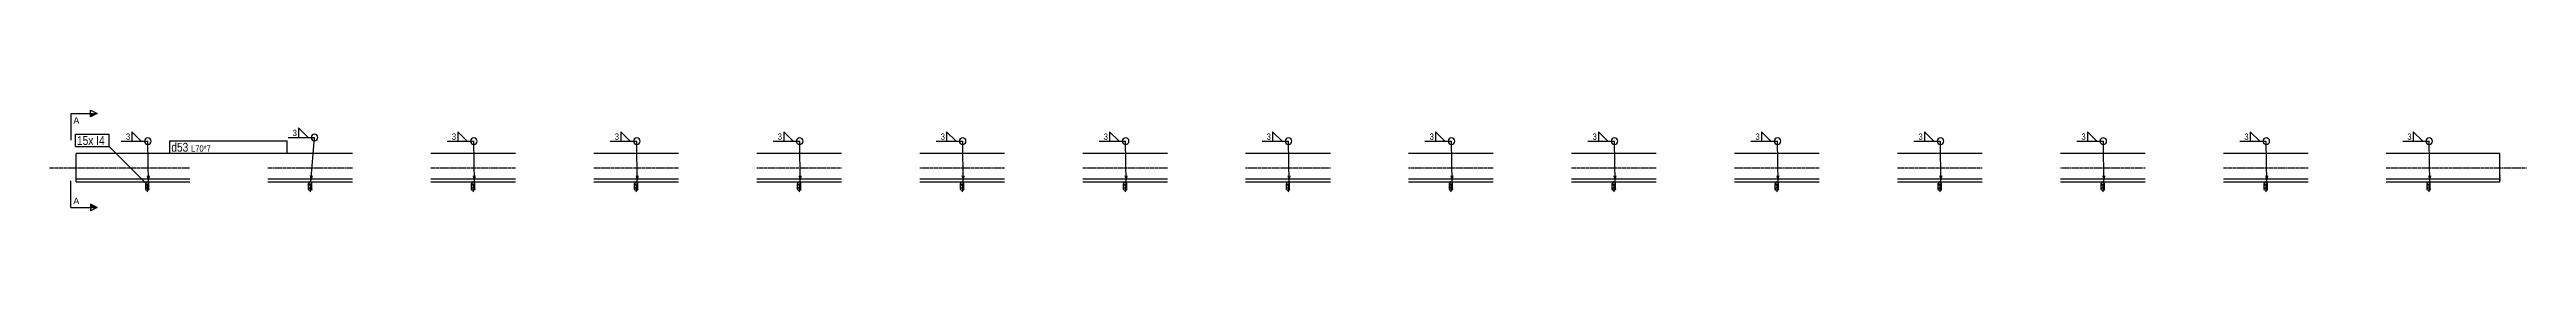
# Model space of a CAD drawing. Header units: millimetres. Extents: x 48 to 37795, y 5 to 1888.
# Drawn here: x 11662 to 17742, y 16 to 263 of the extents above; entities that cross this region are included whole.
import ezdxf

# ---------------------------------------------------------------- set-up
doc = ezdxf.new("R2010")
doc.units = ezdxf.units.MM
doc.linetypes.add('DXK_LINE_DOT2', pattern=[3.9198, 1.9599, -1.9599])
doc.linetypes.add('DXK_LINE_DOT3', pattern=[5.9187, 2.979, -0.9799, 0.9799, -0.9799])
doc.layers.add('STÅL', color=7, linetype='Continuous')
doc.layers.add('TEKST', color=7, linetype='Continuous')
doc.styles.add('Arial', font='ARIAL.TTF', dxfattribs={"height": 0.2})
doc.styles.add('Arial Narrow', font='ARIALN.TTF', dxfattribs={"height": 0.2})

msp = doc.modelspace()

# ---------------------------------------------------------------- hatches: boundary and pattern name
at = {"layer": 'TEKST', "linetype": 'Continuous'}
for points in [[(11908.3, 101.5), (11904.5, 85.2), (11900.2, 101.4)], [(12308.5, 101.7), (12303.1, 85.8), (12300.4, 102.3)], [(12708.3, 101.5), (12704.5, 85.2), (12700.2, 101.4)], [(13108.3, 101.5), (13104.5, 85.2), (13100.2, 101.4)], [(13508.3, 101.5), (13504.5, 85.2), (13500.2, 101.4)], [(13908.3, 101.5), (13904.5, 85.2), (13900.2, 101.4)], [(14308.3, 101.5), (14304.5, 85.2), (14300.2, 101.4)], [(14708.3, 101.5), (14704.5, 85.2), (14700.2, 101.4)], [(15108.3, 101.5), (15104.5, 85.2), (15100.2, 101.4)], [(15508.3, 101.5), (15504.5, 85.2), (15500.2, 101.4)], [(15908.3, 101.5), (15904.5, 85.2), (15900.2, 101.4)], [(16308.3, 101.5), (16304.5, 85.2), (16300.2, 101.4)], [(16708.3, 101.5), (16704.5, 85.2), (16700.2, 101.4)], [(17108.3, 101.5), (17104.5, 85.2), (17100.2, 101.4)], [(17508.3, 101.5), (17504.5, 85.2), (17500.2, 101.4)]]:
    msp.add_hatch(color=3, dxfattribs=at).paths.add_polyline_path(points)

# ---------------------------------------------------------------- linework, layer by layer
at = {"layer": 'STÅL', "color": 2, "linetype": 'Continuous'}
for p, q in [((11726.7, 86.4), (11726.7, 156.4)), ((12005.7, 156.4), (11726.7, 156.4)), ((12405.7, 156.4), (12197.7, 156.4)), ((12805.7, 156.4), (12597.7, 156.4)), ((13205.7, 156.4), (12997.7, 156.4)), ((13605.7, 156.4), (13397.7, 156.4)), ((14005.7, 156.4), (13797.7, 156.4)), ((14405.7, 156.4), (14197.7, 156.4)), ((14805.7, 156.4), (14597.7, 156.4)), ((15205.7, 156.4), (14997.7, 156.4)), ((15605.7, 156.4), (15397.7, 156.4)), ((16005.7, 156.4), (15797.7, 156.4)), ((16405.7, 156.4), (16197.7, 156.4)), ((16805.7, 156.4), (16597.7, 156.4)), ((17205.7, 156.4), (16997.7, 156.4)), ((17676.7, 156.4), (17397.7, 156.4)), ((17676.7, 86.4), (17676.7, 156.4)), ((12005.7, 93.4), (11726.7, 93.4)), ((11726.7, 86.4), (12005.7, 86.4)), ((11897.7, 68.9), (11897.7, 82.4)), ((11898.8, 66.1), (11897.7, 68.9)), ((11901.7, 64.9), (11898.8, 66.1)), ((11904.5, 66.1), (11901.7, 64.9)), ((11905.7, 68.9), (11904.5, 66.1)), ((11905.7, 68.9), (11905.7, 82.4)), ((12405.7, 93.4), (12197.7, 93.4)), ((12197.7, 86.4), (12405.7, 86.4)), ((12297.7, 68.9), (12297.7, 82.4)), ((12298.8, 66.1), (12297.7, 68.9)), ((12301.7, 64.9), (12298.8, 66.1)), ((12304.5, 66.1), (12301.7, 64.9)), ((12305.7, 68.9), (12304.5, 66.1)), ((12305.7, 68.9), (12305.7, 82.4)), ((12805.7, 93.4), (12597.7, 93.4)), ((12597.7, 86.4), (12805.7, 86.4)), ((12697.7, 68.9), (12697.7, 82.4)), ((12698.8, 66.1), (12697.7, 68.9)), ((12701.7, 64.9), (12698.8, 66.1)), ((12704.5, 66.1), (12701.7, 64.9)), ((12705.7, 68.9), (12704.5, 66.1)), ((12705.7, 68.9), (12705.7, 82.4)), ((13205.7, 93.4), (12997.7, 93.4)), ((12997.7, 86.4), (13205.7, 86.4)), ((13097.7, 68.9), (13097.7, 82.4)), ((13098.8, 66.1), (13097.7, 68.9)), ((13101.7, 64.9), (13098.8, 66.1)), ((13104.5, 66.1), (13101.7, 64.9)), ((13105.7, 68.9), (13104.5, 66.1)), ((13105.7, 68.9), (13105.7, 82.4)), ((13605.7, 93.4), (13397.7, 93.4)), ((13397.7, 86.4), (13605.7, 86.4)), ((13497.7, 68.9), (13497.7, 82.4)), ((13498.8, 66.1), (13497.7, 68.9)), ((13501.7, 64.9), (13498.8, 66.1)), ((13504.5, 66.1), (13501.7, 64.9)), ((13505.7, 68.9), (13504.5, 66.1)), ((13505.7, 68.9), (13505.7, 82.4)), ((14005.7, 93.4), (13797.7, 93.4)), ((13797.7, 86.4), (14005.7, 86.4)), ((13897.7, 68.9), (13897.7, 82.4)), ((13898.8, 66.1), (13897.7, 68.9)), ((13901.7, 64.9), (13898.8, 66.1)), ((13904.5, 66.1), (13901.7, 64.9)), ((13905.7, 68.9), (13904.5, 66.1)), ((13905.7, 68.9), (13905.7, 82.4)), ((14405.7, 93.4), (14197.7, 93.4)), ((14197.7, 86.4), (14405.7, 86.4)), ((14297.7, 68.9), (14297.7, 82.4)), ((14298.8, 66.1), (14297.7, 68.9)), ((14301.7, 64.9), (14298.8, 66.1)), ((14304.5, 66.1), (14301.7, 64.9)), ((14305.7, 68.9), (14304.5, 66.1)), ((14305.7, 68.9), (14305.7, 82.4)), ((14805.7, 93.4), (14597.7, 93.4)), ((14597.7, 86.4), (14805.7, 86.4)), ((14697.7, 68.9), (14697.7, 82.4)), ((14698.9, 66.1), (14697.7, 68.9)), ((14701.7, 64.9), (14698.9, 66.1)), ((14704.5, 66.1), (14701.7, 64.9)), ((14705.7, 68.9), (14704.5, 66.1)), ((14705.7, 68.9), (14705.7, 82.4)), ((15205.7, 93.4), (14997.7, 93.4)), ((14997.7, 86.4), (15205.7, 86.4)), ((15097.7, 68.9), (15097.7, 82.4)), ((15098.9, 66.1), (15097.7, 68.9)), ((15101.7, 64.9), (15098.9, 66.1)), ((15104.5, 66.1), (15101.7, 64.9)), ((15105.7, 68.9), (15104.5, 66.1)), ((15105.7, 68.9), (15105.7, 82.4)), ((15605.7, 93.4), (15397.7, 93.4)), ((15397.7, 86.4), (15605.7, 86.4)), ((15497.7, 68.9), (15497.7, 82.4)), ((15498.9, 66.1), (15497.7, 68.9)), ((15501.7, 64.9), (15498.9, 66.1)), ((15504.5, 66.1), (15501.7, 64.9)), ((15505.7, 68.9), (15504.5, 66.1)), ((15505.7, 68.9), (15505.7, 82.4)), ((16005.7, 93.4), (15797.7, 93.4)), ((15797.7, 86.4), (16005.7, 86.4)), ((15897.7, 68.9), (15897.7, 82.4)), ((15898.9, 66.1), (15897.7, 68.9)), ((15901.7, 64.9), (15898.9, 66.1)), ((15904.5, 66.1), (15901.7, 64.9)), ((15905.7, 68.9), (15904.5, 66.1)), ((15905.7, 68.9), (15905.7, 82.4)), ((16405.7, 93.4), (16197.7, 93.4)), ((16197.7, 86.4), (16405.7, 86.4)), ((16297.7, 68.9), (16297.7, 82.4)), ((16298.9, 66.1), (16297.7, 68.9)), ((16301.7, 64.9), (16298.9, 66.1)), ((16304.5, 66.1), (16301.7, 64.9)), ((16305.7, 68.9), (16304.5, 66.1)), ((16305.7, 68.9), (16305.7, 82.4)), ((16805.7, 93.4), (16597.7, 93.4)), ((16597.7, 86.4), (16805.7, 86.4)), ((16697.7, 68.9), (16697.7, 82.4)), ((16698.9, 66.1), (16697.7, 68.9)), ((16701.7, 64.9), (16698.9, 66.1)), ((16704.5, 66.1), (16701.7, 64.9)), ((16705.7, 68.9), (16704.5, 66.1)), ((16705.7, 68.9), (16705.7, 82.4)), ((17205.7, 93.4), (16997.7, 93.4)), ((16997.7, 86.4), (17205.7, 86.4)), ((17097.7, 68.9), (17097.7, 82.4)), ((17098.9, 66.1), (17097.7, 68.9)), ((17101.7, 64.9), (17098.9, 66.1)), ((17104.5, 66.1), (17101.7, 64.9)), ((17105.7, 68.9), (17104.5, 66.1)), ((17105.7, 68.9), (17105.7, 82.4)), ((17676.7, 93.4), (17397.7, 93.4)), ((17397.7, 86.4), (17676.7, 86.4)), ((17497.7, 68.9), (17497.7, 82.4)), ((17498.9, 66.1), (17497.7, 68.9)), ((17501.7, 64.9), (17498.9, 66.1)), ((17504.5, 66.1), (17501.7, 64.9)), ((17505.7, 68.9), (17504.5, 66.1)), ((17505.7, 68.9), (17505.7, 82.4))]:
    msp.add_line(p, q, dxfattribs=at)
at = {"layer": 'STÅL', "color": 7, "linetype": 'DXK_LINE_DOT3'}
for p, q in [((11661.7, 121.4), (12005.7, 121.4)), ((11901.7, 82.4), (11901.7, 82.4)), ((11901.7, 82.4), (11901.7, 60.1)), ((12197.7, 121.4), (12405.7, 121.4)), ((12301.7, 82.4), (12301.7, 82.4)), ((12301.7, 82.4), (12301.7, 60.1)), ((12597.7, 121.4), (12805.7, 121.4)), ((12701.7, 82.4), (12701.7, 82.4)), ((12701.7, 82.4), (12701.7, 60.1)), ((12997.7, 121.4), (13205.7, 121.4)), ((13101.7, 82.4), (13101.7, 82.4)), ((13101.7, 82.4), (13101.7, 60.1)), ((13397.7, 121.4), (13605.7, 121.4)), ((13501.7, 82.4), (13501.7, 82.4)), ((13501.7, 82.4), (13501.7, 60.1)), ((13797.7, 121.4), (14005.7, 121.4)), ((13901.7, 82.4), (13901.7, 82.4)), ((13901.7, 82.4), (13901.7, 60.1)), ((14197.7, 121.4), (14405.7, 121.4)), ((14301.7, 82.4), (14301.7, 82.4)), ((14301.7, 82.4), (14301.7, 60.1)), ((14597.7, 121.4), (14805.7, 121.4)), ((14701.7, 82.4), (14701.7, 82.4)), ((14701.7, 82.4), (14701.7, 60.1)), ((14997.7, 121.4), (15205.7, 121.4)), ((15101.7, 82.4), (15101.7, 82.4)), ((15101.7, 82.4), (15101.7, 60.1)), ((15397.7, 121.4), (15605.7, 121.4)), ((15501.7, 82.4), (15501.7, 82.4)), ((15501.7, 82.4), (15501.7, 60.1)), ((15797.7, 121.4), (16005.7, 121.4)), ((15901.7, 82.4), (15901.7, 82.4)), ((15901.7, 82.4), (15901.7, 60.1)), ((16197.7, 121.4), (16405.7, 121.4)), ((16301.7, 82.4), (16301.7, 82.4)), ((16301.7, 82.4), (16301.7, 60.1)), ((16597.7, 121.4), (16805.7, 121.4)), ((16701.7, 82.4), (16701.7, 82.4)), ((16701.7, 82.4), (16701.7, 60.1)), ((16997.7, 121.4), (17205.7, 121.4)), ((17101.7, 82.4), (17101.7, 82.4)), ((17101.7, 82.4), (17101.7, 60.1)), ((17397.7, 121.4), (17741.7, 121.4)), ((17501.7, 82.4), (17501.7, 82.4)), ((17501.7, 82.4), (17501.7, 60.1))]:
    msp.add_line(p, q, dxfattribs=at)
at = {"layer": 'STÅL', "color": 7, "linetype": 'DXK_LINE_DOT2'}
for p, q in [((11898.8, 85.2), (11897.7, 82.4)), ((11897.7, 82.4), (11898.8, 79.6)), ((11897.7, 68.9), (11898.8, 71.7)), ((11901.7, 86.4), (11898.8, 85.2)), ((11898.8, 79.6), (11901.7, 78.4)), ((11898.8, 71.7), (11901.7, 72.8)), ((11904.5, 85.2), (11901.7, 86.4)), ((11901.7, 78.4), (11904.5, 79.6)), ((11901.7, 72.8), (11904.5, 71.7)), ((11905.7, 82.4), (11904.5, 85.2)), ((11904.5, 79.6), (11905.7, 82.4)), ((11904.5, 71.7), (11905.7, 68.9)), ((12298.8, 85.2), (12297.7, 82.4)), ((12297.7, 82.4), (12298.8, 79.6)), ((12297.7, 68.9), (12298.8, 71.7)), ((12301.7, 86.4), (12298.8, 85.2)), ((12298.8, 79.6), (12301.7, 78.4)), ((12298.8, 71.7), (12301.7, 72.8)), ((12304.5, 85.2), (12301.7, 86.4)), ((12301.7, 78.4), (12304.5, 79.6)), ((12301.7, 72.8), (12304.5, 71.7)), ((12305.7, 82.4), (12304.5, 85.2)), ((12304.5, 79.6), (12305.7, 82.4)), ((12304.5, 71.7), (12305.7, 68.9)), ((12698.8, 85.2), (12697.7, 82.4)), ((12697.7, 82.4), (12698.8, 79.6)), ((12697.7, 68.9), (12698.8, 71.7)), ((12701.7, 86.4), (12698.8, 85.2)), ((12698.8, 79.6), (12701.7, 78.4)), ((12698.8, 71.7), (12701.7, 72.8)), ((12704.5, 85.2), (12701.7, 86.4)), ((12701.7, 78.4), (12704.5, 79.6)), ((12701.7, 72.8), (12704.5, 71.7)), ((12705.7, 82.4), (12704.5, 85.2)), ((12704.5, 79.6), (12705.7, 82.4)), ((12704.5, 71.7), (12705.7, 68.9)), ((13098.8, 85.2), (13097.7, 82.4)), ((13097.7, 82.4), (13098.8, 79.6)), ((13097.7, 68.9), (13098.8, 71.7)), ((13101.7, 86.4), (13098.8, 85.2)), ((13098.8, 79.6), (13101.7, 78.4)), ((13098.8, 71.7), (13101.7, 72.8)), ((13104.5, 85.2), (13101.7, 86.4)), ((13101.7, 78.4), (13104.5, 79.6)), ((13101.7, 72.8), (13104.5, 71.7)), ((13105.7, 82.4), (13104.5, 85.2)), ((13104.5, 79.6), (13105.7, 82.4)), ((13104.5, 71.7), (13105.7, 68.9)), ((13498.8, 85.2), (13497.7, 82.4)), ((13497.7, 82.4), (13498.8, 79.6)), ((13497.7, 68.9), (13498.8, 71.7)), ((13501.7, 86.4), (13498.8, 85.2)), ((13498.8, 79.6), (13501.7, 78.4)), ((13498.8, 71.7), (13501.7, 72.8)), ((13504.5, 85.2), (13501.7, 86.4)), ((13501.7, 78.4), (13504.5, 79.6)), ((13501.7, 72.8), (13504.5, 71.7)), ((13505.7, 82.4), (13504.5, 85.2)), ((13504.5, 79.6), (13505.7, 82.4)), ((13504.5, 71.7), (13505.7, 68.9)), ((13898.8, 85.2), (13897.7, 82.4)), ((13897.7, 82.4), (13898.8, 79.6)), ((13897.7, 68.9), (13898.8, 71.7)), ((13901.7, 86.4), (13898.8, 85.2)), ((13898.8, 79.6), (13901.7, 78.4)), ((13898.8, 71.7), (13901.7, 72.8)), ((13904.5, 85.2), (13901.7, 86.4)), ((13901.7, 78.4), (13904.5, 79.6)), ((13901.7, 72.8), (13904.5, 71.7)), ((13905.7, 82.4), (13904.5, 85.2)), ((13904.5, 79.6), (13905.7, 82.4)), ((13904.5, 71.7), (13905.7, 68.9)), ((14298.8, 85.2), (14297.7, 82.4)), ((14297.7, 82.4), (14298.8, 79.6)), ((14297.7, 68.9), (14298.8, 71.7)), ((14298.8, 71.7), (14301.7, 72.8)), ((14301.7, 86.4), (14298.8, 85.2)), ((14298.8, 79.6), (14301.7, 78.4)), ((14304.5, 85.2), (14301.7, 86.4)), ((14301.7, 78.4), (14304.5, 79.6)), ((14301.7, 72.8), (14304.5, 71.7)), ((14305.7, 82.4), (14304.5, 85.2)), ((14304.5, 79.6), (14305.7, 82.4)), ((14304.5, 71.7), (14305.7, 68.9)), ((14698.9, 85.2), (14697.7, 82.4)), ((14697.7, 82.4), (14698.9, 79.6)), ((14697.7, 68.9), (14698.9, 71.7)), ((14701.7, 86.4), (14698.9, 85.2)), ((14698.9, 79.6), (14701.7, 78.4)), ((14698.9, 71.7), (14701.7, 72.8)), ((14704.5, 85.2), (14701.7, 86.4)), ((14701.7, 78.4), (14704.5, 79.6)), ((14701.7, 72.8), (14704.5, 71.7)), ((14705.7, 82.4), (14704.5, 85.2)), ((14704.5, 79.6), (14705.7, 82.4)), ((14704.5, 71.7), (14705.7, 68.9)), ((15098.9, 85.2), (15097.7, 82.4)), ((15097.7, 82.4), (15098.9, 79.6)), ((15097.7, 68.9), (15098.9, 71.7)), ((15101.7, 86.4), (15098.9, 85.2)), ((15098.9, 79.6), (15101.7, 78.4)), ((15098.9, 71.7), (15101.7, 72.8)), ((15104.5, 85.2), (15101.7, 86.4)), ((15101.7, 78.4), (15104.5, 79.6)), ((15101.7, 72.8), (15104.5, 71.7)), ((15105.7, 82.4), (15104.5, 85.2)), ((15104.5, 79.6), (15105.7, 82.4)), ((15104.5, 71.7), (15105.7, 68.9)), ((15498.9, 85.2), (15497.7, 82.4)), ((15497.7, 82.4), (15498.9, 79.6)), ((15497.7, 68.9), (15498.9, 71.7)), ((15501.7, 86.4), (15498.9, 85.2)), ((15498.9, 79.6), (15501.7, 78.4)), ((15498.9, 71.7), (15501.7, 72.8)), ((15504.5, 85.2), (15501.7, 86.4)), ((15501.7, 78.4), (15504.5, 79.6)), ((15501.7, 72.8), (15504.5, 71.7)), ((15505.7, 82.4), (15504.5, 85.2)), ((15504.5, 79.6), (15505.7, 82.4)), ((15504.5, 71.7), (15505.7, 68.9)), ((15898.9, 85.2), (15897.7, 82.4)), ((15897.7, 82.4), (15898.9, 79.6)), ((15897.7, 68.9), (15898.9, 71.7)), ((15901.7, 86.4), (15898.9, 85.2)), ((15898.9, 79.6), (15901.7, 78.4)), ((15898.9, 71.7), (15901.7, 72.8)), ((15904.5, 85.2), (15901.7, 86.4)), ((15901.7, 78.4), (15904.5, 79.6)), ((15901.7, 72.8), (15904.5, 71.7)), ((15905.7, 82.4), (15904.5, 85.2)), ((15904.5, 79.6), (15905.7, 82.4)), ((15904.5, 71.7), (15905.7, 68.9)), ((16298.9, 85.2), (16297.7, 82.4)), ((16297.7, 82.4), (16298.9, 79.6)), ((16297.7, 68.9), (16298.9, 71.7)), ((16301.7, 86.4), (16298.9, 85.2)), ((16298.9, 79.6), (16301.7, 78.4)), ((16298.9, 71.7), (16301.7, 72.8)), ((16304.5, 85.2), (16301.7, 86.4)), ((16301.7, 78.4), (16304.5, 79.6)), ((16301.7, 72.8), (16304.5, 71.7)), ((16305.7, 82.4), (16304.5, 85.2)), ((16304.5, 79.6), (16305.7, 82.4)), ((16304.5, 71.7), (16305.7, 68.9)), ((16698.9, 85.2), (16697.7, 82.4)), ((16697.7, 82.4), (16698.9, 79.6)), ((16697.7, 68.9), (16698.9, 71.7)), ((16701.7, 86.4), (16698.9, 85.2)), ((16698.9, 79.6), (16701.7, 78.4)), ((16698.9, 71.7), (16701.7, 72.8)), ((16704.5, 85.2), (16701.7, 86.4)), ((16701.7, 78.4), (16704.5, 79.6)), ((16701.7, 72.8), (16704.5, 71.7)), ((16705.7, 82.4), (16704.5, 85.2)), ((16704.5, 79.6), (16705.7, 82.4)), ((16704.5, 71.7), (16705.7, 68.9)), ((17098.9, 85.2), (17097.7, 82.4)), ((17097.7, 82.4), (17098.9, 79.6)), ((17097.7, 68.9), (17098.9, 71.7)), ((17101.7, 86.4), (17098.9, 85.2)), ((17098.9, 79.6), (17101.7, 78.4)), ((17098.9, 71.7), (17101.7, 72.8)), ((17104.5, 85.2), (17101.7, 86.4)), ((17101.7, 78.4), (17104.5, 79.6)), ((17101.7, 72.8), (17104.5, 71.7)), ((17105.7, 82.4), (17104.5, 85.2)), ((17104.5, 79.6), (17105.7, 82.4)), ((17104.5, 71.7), (17105.7, 68.9)), ((17498.9, 85.2), (17497.7, 82.4)), ((17497.7, 82.4), (17498.9, 79.6)), ((17497.7, 68.9), (17498.9, 71.7)), ((17501.7, 86.4), (17498.9, 85.2)), ((17498.9, 79.6), (17501.7, 78.4)), ((17498.9, 71.7), (17501.7, 72.8)), ((17504.5, 85.2), (17501.7, 86.4)), ((17501.7, 78.4), (17504.5, 79.6)), ((17501.7, 72.8), (17504.5, 71.7)), ((17505.7, 82.4), (17504.5, 85.2)), ((17504.5, 79.6), (17505.7, 82.4)), ((17504.5, 71.7), (17505.7, 68.9)), ((17676.7, 102.4), (17676.7, 88.9))]:
    msp.add_line(p, q, dxfattribs=at)
at = {"layer": 'STÅL', "color": 2, "linetype": 'Continuous'}
for centre, start, end in [((11901.7, 82.4), 0, 180), ((11901.7, 82.4), 180, 0), ((12301.7, 82.4), 0, 180), ((12301.7, 82.4), 180, 0), ((12701.7, 82.4), 0, 180), ((12701.7, 82.4), 180, 0), ((13101.7, 82.4), 0, 180), ((13101.7, 82.4), 180, 0), ((13501.7, 82.4), 0, 180), ((13501.7, 82.4), 180, 0), ((13901.7, 82.4), 0, 180), ((13901.7, 82.4), 180, 0), ((14301.7, 82.4), 0, 180), ((14301.7, 82.4), 180, 0), ((14701.7, 82.4), 0, 180), ((14701.7, 82.4), 180, 0), ((15101.7, 82.4), 0, 180), ((15101.7, 82.4), 180, 0), ((15501.7, 82.4), 0, 180), ((15501.7, 82.4), 180, 0), ((15901.7, 82.4), 0, 180), ((15901.7, 82.4), 180, 0), ((16301.7, 82.4), 0, 180), ((16301.7, 82.4), 180, 0), ((16701.7, 82.4), 0, 180), ((16701.7, 82.4), 180, 0), ((17101.7, 82.4), 0, 180), ((17101.7, 82.4), 180, 0), ((17501.7, 82.4), 0, 180), ((17501.7, 82.4), 180, 0)]:
    msp.add_arc(centre, 4, start, end, dxfattribs=at)
at = {"layer": 'TEKST', "color": 3, "linetype": 'Continuous'}
for p, q in [((11904.5, 85.2), (11903.1, 186.8)), ((12303.1, 85.8), (12312.2, 196)), ((12704.5, 85.2), (12703.1, 186.8)), ((13104.5, 85.2), (13103.1, 186.8)), ((13504.5, 85.2), (13503.1, 186.8)), ((13904.5, 85.2), (13903.1, 186.8)), ((14304.5, 85.2), (14303.1, 186.8)), ((14704.5, 85.2), (14703.1, 186.8)), ((15104.5, 85.2), (15103.1, 186.8)), ((15504.5, 85.2), (15503.1, 186.8)), ((15904.5, 85.2), (15903.1, 186.8)), ((16304.5, 85.2), (16303.1, 186.8)), ((16704.5, 85.2), (16703.1, 186.8)), ((17104.5, 85.2), (17103.1, 186.8)), ((17504.5, 85.2), (17503.1, 186.8))]:
    msp.add_line(p, q, dxfattribs=at)
for centre, start, end in [((11903.1, 186.8), 90, 270), ((11903.1, 186.8), 270, 90), ((12312.2, 196), 90, 270), ((12312.2, 196), 270, 90), ((12703.1, 186.8), 90, 270), ((12703.1, 186.8), 270, 90), ((13103.1, 186.8), 90, 270), ((13103.1, 186.8), 270, 90), ((13503.1, 186.8), 90, 270), ((13503.1, 186.8), 270, 90), ((13903.1, 186.8), 90, 270), ((13903.1, 186.8), 270, 90), ((14303.1, 186.8), 90, 270), ((14303.1, 186.8), 270, 90), ((14703.1, 186.8), 90, 270), ((14703.1, 186.8), 270, 90), ((15103.1, 186.8), 90, 270), ((15103.1, 186.8), 270, 90), ((15503.1, 186.8), 90, 270), ((15503.1, 186.8), 270, 90), ((15903.1, 186.8), 90, 270), ((15903.1, 186.8), 270, 90), ((16303.1, 186.8), 90, 270), ((16303.1, 186.8), 270, 90), ((16703.1, 186.8), 90, 270), ((16703.1, 186.8), 270, 90), ((17103.1, 186.8), 90, 270), ((17103.1, 186.8), 270, 90), ((17503.1, 186.8), 90, 270), ((17503.1, 186.8), 270, 90)]:
    msp.add_arc(centre, 8.12, start, end, dxfattribs=at)

# ---------------------------------------------------------------- wipeouts: each hides what was drawn before it
at = {"color": 0, "linetype": 'Continuous'}
for points in [[(11734.6, 230.2), (11734.6, 246.4), (11720.2, 246.4), (11720.2, 230.2)], [(11734.6, 31.8), (11734.6, 48.1), (11720.2, 48.1), (11720.2, 31.8)]]:
    msp.add_wipeout(points, dxfattribs=at).dxf.layer = 'TEKST'
at = {"color": 0}
for points in [[(11860.5, 188.8), (11860.5, 207.6), (11848, 207.6), (11848, 188.8)], [(12269.7, 198), (12269.7, 216.8), (12257.2, 216.8), (12257.2, 198)], [(12660.5, 188.8), (12660.5, 207.6), (12648, 207.6), (12648, 188.8)], [(13060.5, 188.8), (13060.5, 207.6), (13048, 207.6), (13048, 188.8)], [(13460.5, 188.8), (13460.5, 207.6), (13448, 207.6), (13448, 188.8)], [(13860.5, 188.8), (13860.5, 207.6), (13848, 207.6), (13848, 188.8)], [(14260.5, 188.8), (14260.5, 207.6), (14248, 207.6), (14248, 188.8)], [(14660.5, 188.8), (14660.5, 207.6), (14648, 207.6), (14648, 188.8)], [(15060.5, 188.8), (15060.5, 207.6), (15048, 207.6), (15048, 188.8)], [(15460.5, 188.8), (15460.5, 207.6), (15448, 207.6), (15448, 188.8)], [(15860.5, 188.8), (15860.5, 207.6), (15848, 207.6), (15848, 188.8)], [(16260.5, 188.8), (16260.5, 207.6), (16248, 207.6), (16248, 188.8)], [(16660.5, 188.8), (16660.5, 207.6), (16648, 207.6), (16648, 188.8)], [(17060.5, 188.8), (17060.5, 207.6), (17048, 207.6), (17048, 188.8)], [(17460.5, 188.8), (17460.5, 207.6), (17448, 207.6), (17448, 188.8)]]:
    msp.add_wipeout(points, dxfattribs=at).dxf.layer = 'TEKST'

# ---------------------------------------------------------------- next in the draw order: hatches: boundary and pattern name
at = {"layer": 'TEKST', "linetype": 'Continuous'}
for points in [[(11762.4, 246.4), (11762.4, 254.5), (11778.7, 254.5)], [(11762.4, 23.7), (11762.4, 31.8), (11778.7, 23.7)]]:
    msp.add_hatch(color=30, dxfattribs=at).paths.add_polyline_path(points)

# ---------------------------------------------------------------- next in the draw order: linework, layer by layer
at = {"layer": 'TEKST', "color": 7, "linetype": 'Continuous'}
for p, q in [((11713.7, 254.5), (11713.7, 189.5)), ((11713.7, 254.5), (11778.7, 254.5)), ((11713.7, 23.7), (11713.7, 88.7)), ((11713.7, 23.7), (11778.7, 23.7))]:
    msp.add_line(p, q, dxfattribs=at)
at = {"layer": 'TEKST', "color": 30, "linetype": 'Continuous'}
for p, q in [((11762.4, 246.4), (11762.4, 262.7)), ((11762.4, 262.7), (11778.7, 254.5)), ((11778.7, 254.5), (11762.4, 246.4)), ((11778.7, 23.7), (11762.4, 31.8)), ((11762.4, 31.8), (11762.4, 15.6)), ((11778.7, 23.7), (11762.4, 15.6))]:
    msp.add_line(p, q, dxfattribs=at)
at = {"layer": 'TEKST', "color": 3, "linetype": 'Continuous'}
for p, q in [((11837.9, 186.8), (11903.1, 186.8)), ((11887, 186.8), (11863.8, 210)), ((11863.8, 210), (11863.8, 186.8)), ((11863.8, 186.8), (11887, 186.8)), ((12247.1, 196), (12312.2, 196)), ((12296.2, 196), (12273, 219.2)), ((12273, 219.2), (12273, 196)), ((12273, 196), (12296.2, 196)), ((12637.9, 186.8), (12703.1, 186.8)), ((12687, 186.8), (12663.8, 210)), ((12663.8, 210), (12663.8, 186.8)), ((12663.8, 186.8), (12687, 186.8)), ((13037.9, 186.8), (13103.1, 186.8)), ((13087, 186.8), (13063.8, 210)), ((13063.8, 210), (13063.8, 186.8)), ((13063.8, 186.8), (13087, 186.8)), ((13437.9, 186.8), (13503.1, 186.8)), ((13487, 186.8), (13463.8, 210)), ((13463.8, 210), (13463.8, 186.8)), ((13463.8, 186.8), (13487, 186.8)), ((13837.9, 186.8), (13903.1, 186.8)), ((13887, 186.8), (13863.8, 210)), ((13863.8, 210), (13863.8, 186.8)), ((13863.8, 186.8), (13887, 186.8)), ((14237.9, 186.8), (14303.1, 186.8)), ((14287, 186.8), (14263.8, 210)), ((14263.8, 210), (14263.8, 186.8)), ((14263.8, 186.8), (14287, 186.8)), ((14637.9, 186.8), (14703.1, 186.8)), ((14687, 186.8), (14663.8, 210)), ((14663.8, 210), (14663.8, 186.8)), ((14663.8, 186.8), (14687, 186.8)), ((15037.9, 186.8), (15103.1, 186.8)), ((15087, 186.8), (15063.8, 210)), ((15063.8, 210), (15063.8, 186.8)), ((15063.8, 186.8), (15087, 186.8)), ((15437.9, 186.8), (15503.1, 186.8)), ((15487, 186.8), (15463.8, 210)), ((15463.8, 210), (15463.8, 186.8)), ((15463.8, 186.8), (15487, 186.8)), ((15837.9, 186.8), (15903.1, 186.8)), ((15887, 186.8), (15863.8, 210)), ((15863.8, 210), (15863.8, 186.8)), ((15863.8, 186.8), (15887, 186.8)), ((16237.9, 186.8), (16303.1, 186.8)), ((16287, 186.8), (16263.8, 210)), ((16263.8, 210), (16263.8, 186.8)), ((16263.8, 186.8), (16287, 186.8)), ((16637.9, 186.8), (16703.1, 186.8)), ((16687, 186.8), (16663.8, 210)), ((16663.8, 210), (16663.8, 186.8)), ((16663.8, 186.8), (16687, 186.8)), ((17037.9, 186.8), (17103.1, 186.8)), ((17087, 186.8), (17063.8, 210)), ((17063.8, 210), (17063.8, 186.8)), ((17063.8, 186.8), (17087, 186.8)), ((17437.9, 186.8), (17503.1, 186.8)), ((17487, 186.8), (17463.8, 210)), ((17463.8, 210), (17463.8, 186.8)), ((17463.8, 186.8), (17487, 186.8))]:
    msp.add_line(p, q, dxfattribs=at)

# ---------------------------------------------------------------- next in the draw order: texts
at = {"layer": 'TEKST', "color": 3, "linetype": 'Continuous', "style": 'Arial'}
for p in [(11720.2, 230.2), (11720.2, 31.8)]:
    msp.add_text('A', height=15.5, dxfattribs=at).set_placement(p)
at = {"layer": 'TEKST', "color": 3, "style": 'Arial Narrow'}
for p in [(11849.3, 190.1), (12258.5, 199.3), (12649.3, 190.1), (13049.3, 190.1), (13449.3, 190.1), (13849.3, 190.1), (14249.3, 190.1), (14649.3, 190.1), (15049.3, 190.1), (15449.3, 190.1), (15849.3, 190.1), (16249.3, 190.1), (16649.3, 190.1), (17049.3, 190.1), (17449.3, 190.1)]:
    msp.add_text('3', height=15.5, dxfattribs=at).set_placement(p)

# ---------------------------------------------------------------- next in the draw order: wipeouts: each hides what was drawn before it
at = {"color": 0}
msp.add_wipeout([(12002.3, 160.9), (12002.3, 183.7), (11960.7, 183.7), (11960.7, 160.9)], dxfattribs=at).dxf.layer = 'TEKST'

# ---------------------------------------------------------------- next in the draw order: wipeouts: each hides what was drawn before it
for points in [[(11769.3, 177.5), (11769.3, 200.3), (11729.1, 200.3), (11729.1, 177.5)], [(12002.3, 160.9), (12002.3, 183.7), (11960.7, 183.7), (11960.7, 160.9)]]:
    msp.add_wipeout(points, dxfattribs=at).dxf.layer = 'TEKST'

# ---------------------------------------------------------------- next in the draw order: linework, layer by layer
at = {"layer": 'TEKST', "color": 7, "linetype": 'Continuous'}
msp.add_line((11956.8, 157), (11956.8, 187.6), dxfattribs=at)

# ---------------------------------------------------------------- next in the draw order: wipeouts: each hides what was drawn before it
at = {"color": 0}
for points in [[(11769.3, 177.5), (11769.3, 200.3), (11729.1, 200.3), (11729.1, 177.5)], [(12241.1, 160.9), (12241.1, 177.2), (12009.1, 177.2), (12009.1, 160.9)]]:
    msp.add_wipeout(points, dxfattribs=at).dxf.layer = 'TEKST'

# ---------------------------------------------------------------- next in the draw order: linework, layer by layer
at = {"layer": 'TEKST', "color": 7, "linetype": 'Continuous'}
msp.add_line((11725.2, 173.6), (11725.2, 204.2), dxfattribs=at)

# ---------------------------------------------------------------- next in the draw order: wipeouts: each hides what was drawn before it
at = {"color": 0}
for points in [[(11796.9, 177.5), (11796.9, 200.3), (11776.2, 200.3), (11776.2, 177.5)], [(12241.1, 160.9), (12241.1, 177.2), (12009.1, 177.2), (12009.1, 160.9)]]:
    msp.add_wipeout(points, dxfattribs=at).dxf.layer = 'TEKST'

# ---------------------------------------------------------------- next in the draw order: linework, layer by layer
at = {"layer": 'TEKST', "color": 7, "linetype": 'Continuous'}
for p, q in [((11956.8, 187.6), (12245, 187.6)), ((12245, 157), (12245, 187.6)), ((11956.8, 157), (12245, 157))]:
    msp.add_line(p, q, dxfattribs=at)

# ---------------------------------------------------------------- next in the draw order: texts
at = {"layer": 'TEKST', "color": 3, "style": 'Arial Narrow'}
for s, height, p in [('d53', 21.71, (11960.7, 160.9)), ('L70*7', 15.51, (12009.1, 160.9))]:
    msp.add_text(s, height=height, dxfattribs=at).set_placement(p)

# ---------------------------------------------------------------- next in the draw order: wipeouts: each hides what was drawn before it
at = {"color": 0}
msp.add_wipeout([(11796.9, 177.5), (11796.9, 200.3), (11776.2, 200.3), (11776.2, 177.5)], dxfattribs=at).dxf.layer = 'TEKST'

# ---------------------------------------------------------------- next in the draw order: linework, layer by layer
at = {"layer": 'TEKST', "color": 7, "linetype": 'Continuous'}
for p, q in [((11725.2, 204.2), (11807.7, 204.2)), ((11807.7, 173.6), (11807.7, 204.2)), ((11725.2, 173.6), (11807.7, 173.6)), ((11899.6, 81.7), (11807.7, 173.6))]:
    msp.add_line(p, q, dxfattribs=at)

# ---------------------------------------------------------------- next in the draw order: texts
at = {"layer": 'TEKST', "color": 3, "style": 'Arial Narrow'}
for s, p in [('15x', (11729.1, 177.5)), ('I4', (11776.2, 177.5))]:
    msp.add_text(s, height=21.71, dxfattribs=at).set_placement(p)

doc.saveas('drawing.dxf')
